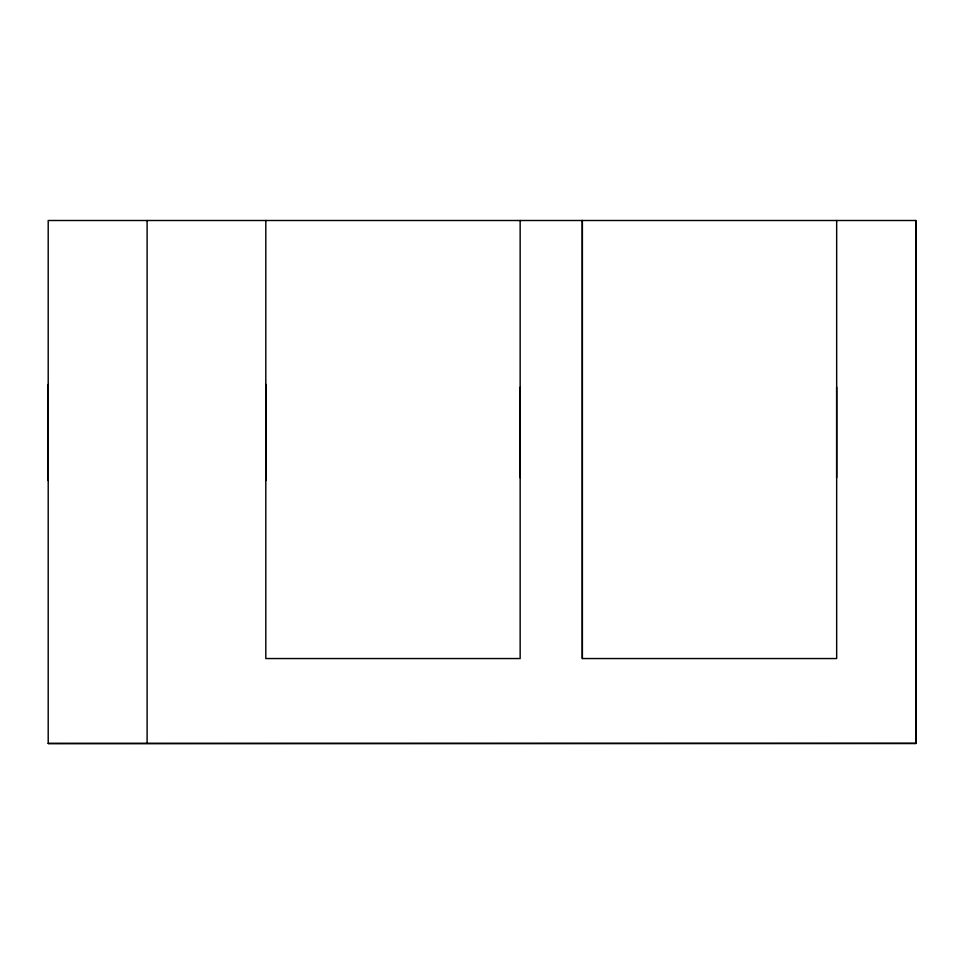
<?xml version="1.0" encoding="UTF-8"?>
<svg xmlns="http://www.w3.org/2000/svg" width="964" height="964" viewBox="0 0 964 964"><rect width="100%" height="100%" fill="white"/><g stroke="black" fill="none" stroke-linecap="round" stroke-linejoin="round"><path stroke-width="1.45" d="M48.2 480.506L48.2 384.419M265.811 480.506L265.811 384.419M520.15 477.674L520.15 387.239M582.328 658.545L582.328 220.503L582.328 658.545L836.668 658.545L836.668 220.503M915.8 743.497L915.8 220.503L48.2 220.503L48.2 743.497L915.8 743.497L915.8 220.503M48.2 743.497L915.8 743.328M836.668 387.239L836.668 477.674M520.15 220.503L520.15 658.545L265.811 658.545L265.811 220.503M147.106 220.503L147.106 743.328"/></g></svg>
